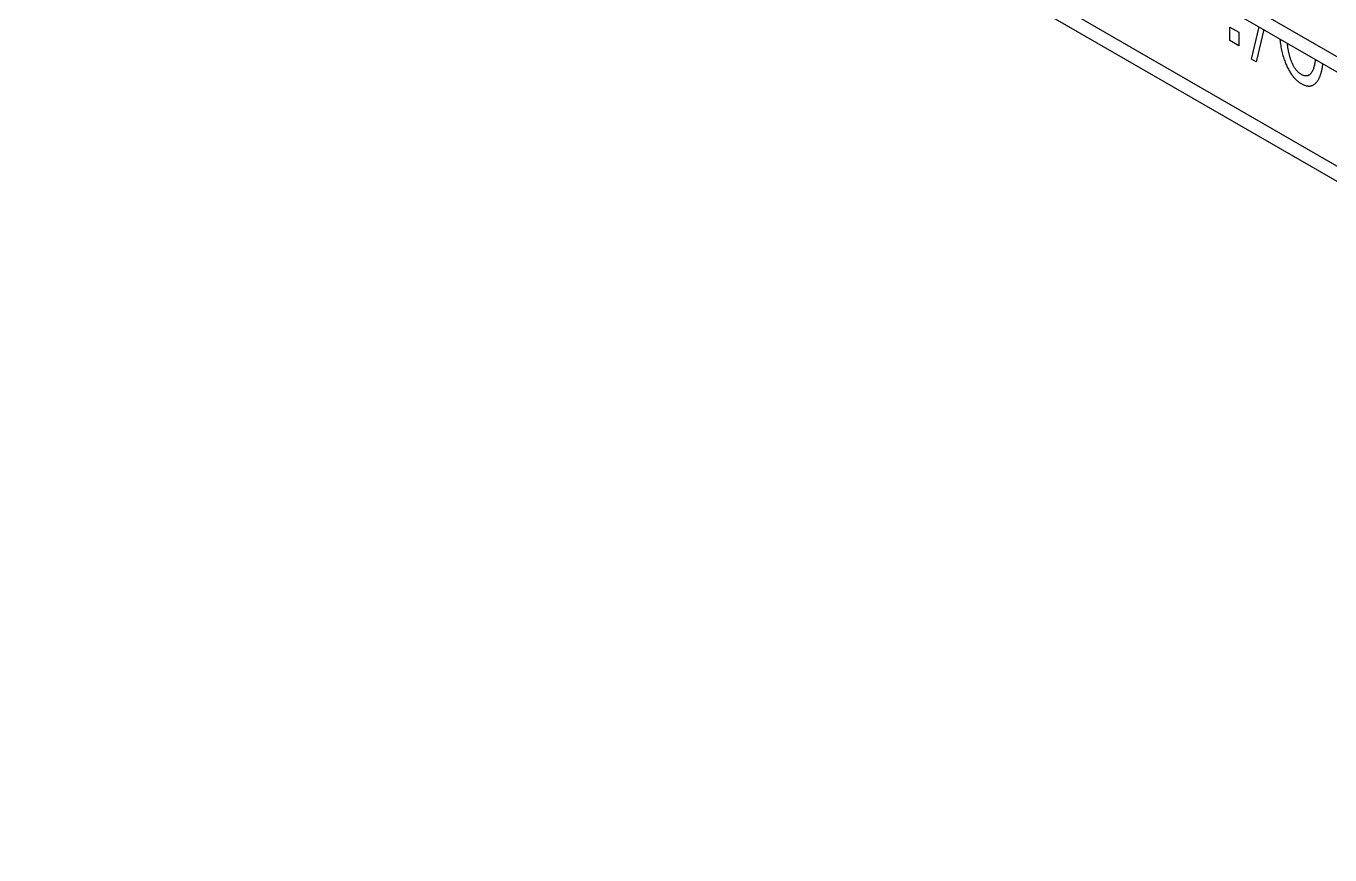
# Model space of a CAD drawing. Extents: x 0 to 420, y 0 to 297.
# Drawn here: x 164.85 to 193.99, y 113.16 to 131.68 of the extents above; entities that cross this region are included whole.
import ezdxf

# ---------------------------------------------------------------- set-up
doc = ezdxf.new("R2010")
doc.units = 0
doc.header["$LTSCALE"] = 23.1
doc.layers.add('40000_ISO', color=7, linetype='CONTINUOUS')

msp = doc.modelspace()

# ---------------------------------------------------------------- linework, layer by layer
at = {"layer": '40000_ISO', "color": 7, "linetype": 'CONTINUOUS'}
for p, q in [((164.855, 147.912), (213.999, 119.54)), ((165.061, 147.455), (214.206, 119.082)), ((220.009, 113.62), (170.865, 141.993)), ((171.072, 141.535), (220.216, 113.162)), ((191.76, 131.358), (191.76, 131.661)), ((191.76, 131.661), (191.958, 131.547)), ((191.958, 131.547), (191.958, 131.244)), ((192.243, 130.944), (192.415, 131.663)), ((192.518, 131.603), (192.346, 130.885)), ((191.958, 131.244), (191.76, 131.358)), ((192.875, 131.397), (192.877, 131.379)), ((192.877, 131.379), (192.88, 131.346)), ((192.88, 131.346), (192.884, 131.314)), ((192.884, 131.314), (192.889, 131.281)), ((192.889, 131.281), (192.894, 131.247)), ((192.894, 131.247), (192.9, 131.214)), ((192.9, 131.214), (192.907, 131.181)), ((192.907, 131.181), (192.914, 131.147)), ((192.914, 131.147), (192.921, 131.116)), ((193.044, 131.284), (193.042, 131.3)), ((193.046, 131.268), (193.044, 131.284)), ((193.048, 131.252), (193.046, 131.268)), ((193.05, 131.236), (193.048, 131.252)), ((193.052, 131.22), (193.05, 131.236)), ((193.055, 131.204), (193.052, 131.22)), ((193.057, 131.188), (193.055, 131.204)), ((193.06, 131.171), (193.057, 131.188)), ((193.063, 131.157), (193.06, 131.171)), ((193.065, 131.143), (193.063, 131.157)), ((193.068, 131.128), (193.065, 131.143)), ((193.071, 131.114), (193.068, 131.128)), ((192.346, 130.885), (192.243, 130.944)), ((192.921, 131.116), (192.928, 131.084)), ((192.928, 131.084), (192.937, 131.053)), ((192.937, 131.053), (192.945, 131.021)), ((192.945, 131.021), (192.955, 130.99)), ((192.955, 130.99), (192.965, 130.958)), ((192.965, 130.958), (192.975, 130.926)), ((192.975, 130.926), (192.984, 130.903)), ((192.984, 130.903), (192.992, 130.879)), ((192.992, 130.879), (193.001, 130.856)), ((193.001, 130.856), (193.011, 130.833)), ((193.074, 131.099), (193.071, 131.114)), ((193.077, 131.084), (193.074, 131.099)), ((193.081, 131.07), (193.077, 131.084)), ((193.084, 131.055), (193.081, 131.07)), ((193.088, 131.04), (193.084, 131.055)), ((193.092, 131.026), (193.088, 131.04)), ((193.096, 131.011), (193.092, 131.026)), ((193.1, 130.994), (193.096, 131.011)), ((193.105, 130.977), (193.1, 130.994)), ((193.111, 130.961), (193.105, 130.977)), ((193.116, 130.944), (193.111, 130.961)), ((193.122, 130.927), (193.116, 130.944)), ((193.128, 130.91), (193.122, 130.927)), ((193.134, 130.894), (193.128, 130.91)), ((193.141, 130.877), (193.134, 130.894)), ((193.148, 130.86), (193.141, 130.877)), ((193.155, 130.844), (193.148, 130.86)), ((193.163, 130.827), (193.155, 130.844)), ((193.656, 130.851), (193.652, 130.83)), ((193.66, 130.872), (193.656, 130.851)), ((193.664, 130.894), (193.66, 130.872)), ((193.667, 130.916), (193.664, 130.894)), ((193.67, 130.938), (193.667, 130.916)), ((193.836, 130.826), (193.837, 130.841)), ((193.011, 130.833), (193.021, 130.809)), ((193.021, 130.809), (193.031, 130.786)), ((193.031, 130.786), (193.042, 130.763)), ((193.042, 130.763), (193.053, 130.74)), ((193.053, 130.74), (193.065, 130.717)), ((193.065, 130.717), (193.077, 130.695)), ((193.077, 130.695), (193.088, 130.676)), ((193.088, 130.676), (193.1, 130.657)), ((193.1, 130.657), (193.112, 130.638)), ((193.112, 130.638), (193.124, 130.62)), ((193.124, 130.62), (193.136, 130.602)), ((193.136, 130.602), (193.149, 130.584)), ((193.149, 130.584), (193.163, 130.567)), ((193.169, 130.814), (193.163, 130.827)), ((193.163, 130.567), (193.176, 130.55)), ((193.176, 130.801), (193.169, 130.814)), ((193.183, 130.787), (193.176, 130.801)), ((193.176, 130.55), (193.19, 130.534)), ((193.191, 130.774), (193.183, 130.787)), ((193.198, 130.762), (193.191, 130.774)), ((193.206, 130.749), (193.198, 130.762)), ((193.214, 130.737), (193.206, 130.749)), ((193.223, 130.724), (193.214, 130.737)), ((193.232, 130.713), (193.223, 130.724)), ((193.24, 130.701), (193.232, 130.713)), ((193.25, 130.69), (193.24, 130.701)), ((193.259, 130.679), (193.25, 130.69)), ((193.27, 130.668), (193.259, 130.679)), ((193.28, 130.658), (193.27, 130.668)), ((193.29, 130.648), (193.28, 130.658)), ((193.301, 130.639), (193.29, 130.648)), ((193.312, 130.63), (193.301, 130.639)), ((193.323, 130.621), (193.312, 130.63)), ((193.334, 130.614), (193.323, 130.621)), ((193.345, 130.606), (193.334, 130.614)), ((193.356, 130.6), (193.345, 130.606)), ((193.367, 130.593), (193.356, 130.6)), ((193.378, 130.588), (193.367, 130.593)), ((193.389, 130.583), (193.378, 130.588)), ((193.4, 130.579), (193.389, 130.583)), ((193.411, 130.575), (193.4, 130.579)), ((193.422, 130.572), (193.411, 130.575)), ((193.432, 130.57), (193.422, 130.572)), ((193.443, 130.568), (193.432, 130.57)), ((193.453, 130.567), (193.443, 130.568)), ((193.463, 130.567), (193.453, 130.567)), ((193.472, 130.568), (193.463, 130.567)), ((193.481, 130.569), (193.472, 130.568)), ((193.489, 130.571), (193.481, 130.569)), ((193.498, 130.573), (193.489, 130.571)), ((193.506, 130.576), (193.498, 130.573)), ((193.514, 130.58), (193.506, 130.576)), ((193.521, 130.584), (193.514, 130.58)), ((193.529, 130.588), (193.521, 130.584)), ((193.536, 130.593), (193.529, 130.588)), ((193.543, 130.598), (193.536, 130.593)), ((193.549, 130.604), (193.543, 130.598)), ((193.557, 130.612), (193.549, 130.604)), ((193.565, 130.62), (193.557, 130.612)), ((193.572, 130.628), (193.565, 130.62)), ((193.578, 130.637), (193.572, 130.628)), ((193.585, 130.647), (193.578, 130.637)), ((193.591, 130.656), (193.585, 130.647)), ((193.596, 130.667), (193.591, 130.656)), ((193.602, 130.677), (193.596, 130.667)), ((193.607, 130.688), (193.602, 130.677)), ((193.612, 130.699), (193.607, 130.688)), ((193.616, 130.71), (193.612, 130.699)), ((193.624, 130.729), (193.616, 130.71)), ((193.63, 130.748), (193.624, 130.729)), ((193.636, 130.768), (193.63, 130.748)), ((193.642, 130.788), (193.636, 130.768)), ((193.647, 130.809), (193.642, 130.788)), ((193.652, 130.83), (193.647, 130.809)), ((193.763, 130.538), (193.768, 130.551)), ((193.768, 130.551), (193.774, 130.565)), ((193.774, 130.565), (193.779, 130.579)), ((193.779, 130.579), (193.784, 130.593)), ((193.784, 130.593), (193.789, 130.607)), ((193.789, 130.607), (193.794, 130.622)), ((193.794, 130.622), (193.798, 130.637)), ((193.798, 130.637), (193.803, 130.653)), ((193.803, 130.653), (193.807, 130.669)), ((193.807, 130.669), (193.811, 130.686)), ((193.811, 130.686), (193.815, 130.703)), ((193.815, 130.703), (193.819, 130.72)), ((193.819, 130.72), (193.822, 130.737)), ((193.822, 130.737), (193.825, 130.754)), ((193.825, 130.754), (193.828, 130.772)), ((193.828, 130.772), (193.831, 130.79)), ((193.831, 130.79), (193.833, 130.808)), ((193.833, 130.808), (193.836, 130.826)), ((193.19, 130.534), (193.204, 130.518)), ((193.204, 130.518), (193.219, 130.503)), ((193.219, 130.503), (193.233, 130.489)), ((193.233, 130.489), (193.248, 130.475)), ((193.248, 130.475), (193.263, 130.462)), ((193.263, 130.462), (193.278, 130.449)), ((193.278, 130.449), (193.294, 130.437)), ((193.294, 130.437), (193.309, 130.426)), ((193.309, 130.426), (193.325, 130.415)), ((193.325, 130.415), (193.34, 130.405)), ((193.34, 130.405), (193.356, 130.396)), ((193.356, 130.396), (193.372, 130.387)), ((193.372, 130.387), (193.387, 130.379)), ((193.387, 130.379), (193.403, 130.372)), ((193.403, 130.372), (193.419, 130.365)), ((193.419, 130.365), (193.434, 130.359)), ((193.434, 130.359), (193.449, 130.354)), ((193.449, 130.354), (193.464, 130.35)), ((193.464, 130.35), (193.479, 130.347)), ((193.479, 130.347), (193.494, 130.344)), ((193.494, 130.344), (193.508, 130.342)), ((193.508, 130.342), (193.523, 130.342)), ((193.523, 130.342), (193.537, 130.342)), ((193.537, 130.342), (193.55, 130.343)), ((193.55, 130.343), (193.563, 130.345)), ((193.563, 130.345), (193.576, 130.348)), ((193.576, 130.348), (193.589, 130.351)), ((193.589, 130.351), (193.601, 130.356)), ((193.601, 130.356), (193.613, 130.361)), ((193.613, 130.361), (193.624, 130.366)), ((193.624, 130.366), (193.635, 130.373)), ((193.635, 130.373), (193.648, 130.381)), ((193.648, 130.381), (193.659, 130.39)), ((193.659, 130.39), (193.671, 130.4)), ((193.671, 130.4), (193.681, 130.411)), ((193.681, 130.411), (193.692, 130.422)), ((193.692, 130.422), (193.702, 130.434)), ((193.702, 130.434), (193.711, 130.446)), ((193.711, 130.446), (193.72, 130.459)), ((193.72, 130.459), (193.728, 130.473)), ((193.728, 130.473), (193.737, 130.487)), ((193.737, 130.487), (193.744, 130.499)), ((193.744, 130.499), (193.75, 130.512)), ((193.75, 130.512), (193.756, 130.525)), ((193.756, 130.525), (193.763, 130.538))]:
    msp.add_line(p, q, dxfattribs=at)

doc.saveas('drawing.dxf')
